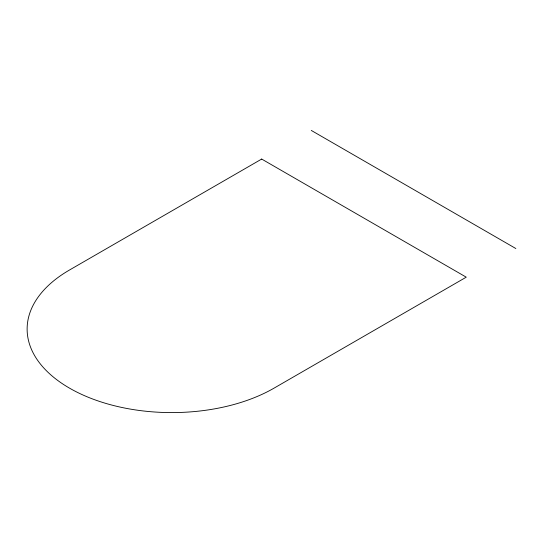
<?xml version="1.0" encoding="UTF-8"?>
<svg xmlns="http://www.w3.org/2000/svg" width="543" height="543" viewBox="0 0 543 543"><rect width="100%" height="100%" fill="white"/><g stroke="black" fill="none" stroke-linecap="round" stroke-linejoin="round"><path stroke-width="0.81" d="M311.275 130.429L515.85 248.538M261.678 159.058L69.497 270.014A144.655 83.52 0 0 0 69.497 388.13A144.655 83.52 0 0 0 274.072 388.13L466.254 277.174L261.678 159.058"/></g></svg>
